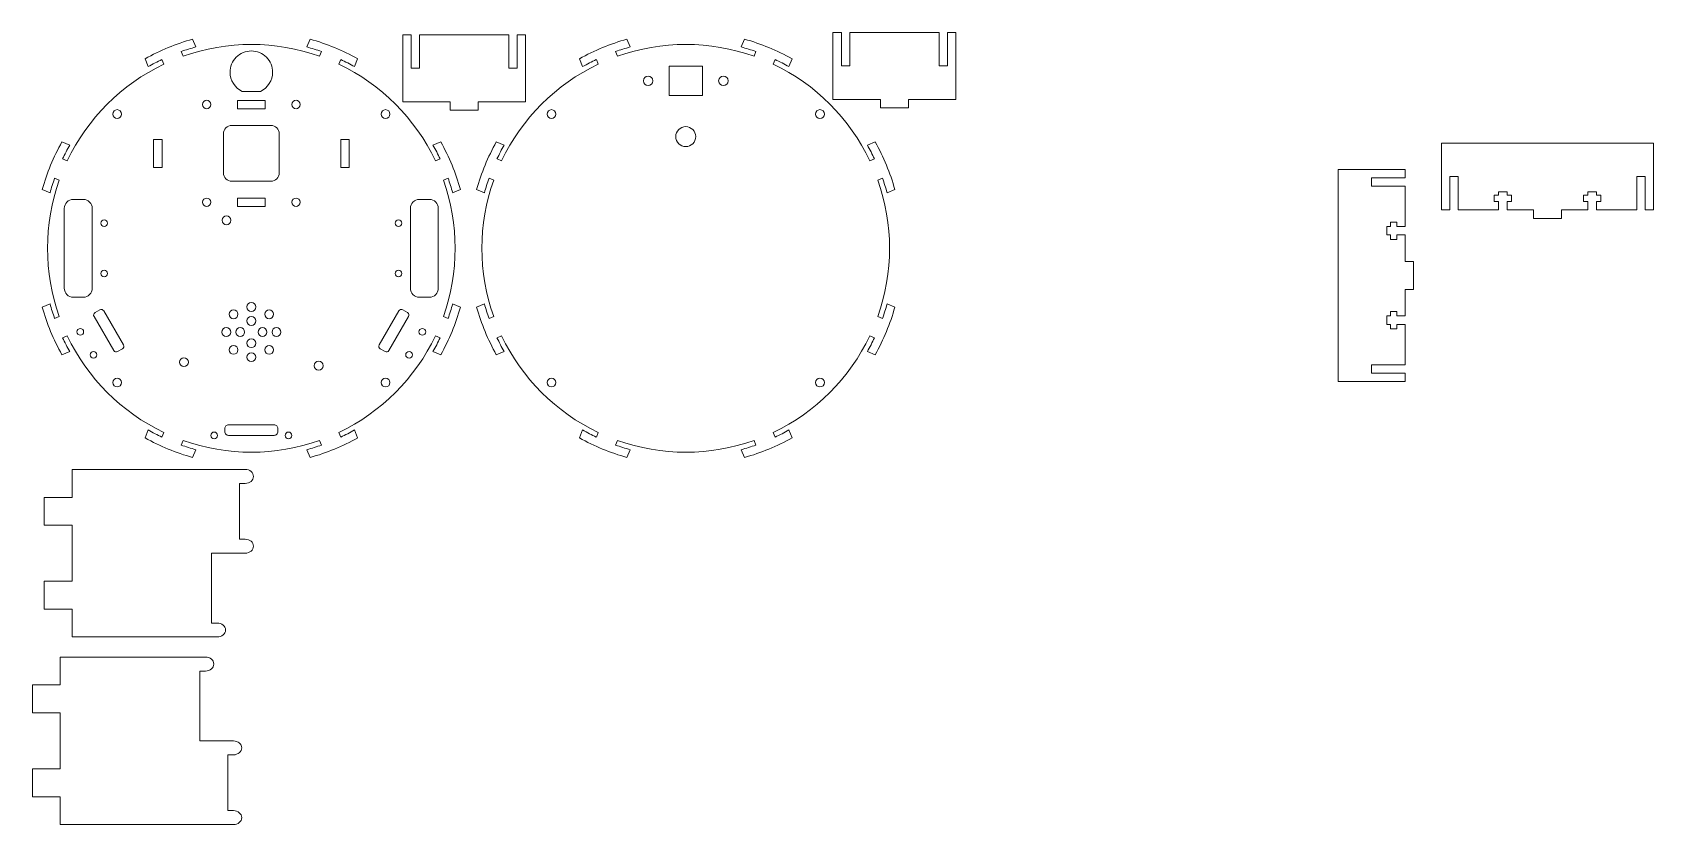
# Model space of a CAD drawing. Header units: inches. Extents: x 0.8 to 23.6, y 0.6 to 11.8.
import ezdxf

# ---------------------------------------------------------------- set-up
doc = ezdxf.new("R2010")
doc.units = ezdxf.units.IN
doc.layers.get('0').update_dxf_attribs({"linetype": 'CONTINUOUS', "lineweight": 0, "true_color": 0xffffff})
for name, color, linetype, lineweight, true_color in [('Arduino_Mounting_Holes', 5, 'CONTINUOUS', 0, 0x0000ff), ('Ball_Wheel', 5, 'CONTINUOUS', 0, 0x0000ff), ('Base', 7, 'CONTINUOUS', 0, 0x000000), ('Battery', 5, 'CONTINUOUS', 0, 0x0000ff), ('Groove', 5, 'CONTINUOUS', 0, 0x0000ff), ('Line_Sensor', 5, 'CONTINUOUS', 0, 0x0000ff), ('On_Switch', 5, 'CONTINUOUS', 0, 0x0000ff), ('Parts', 7, 'CONTINUOUS', 0, 0x000000), ('Speaker', 5, 'CONTINUOUS', 0, 0x0000ff), ('Top_Standoffs', 5, 'CONTINUOUS', 0, 0x0000ff), ('USB_Connector', 5, 'CONTINUOUS', 0, 0x0000ff), ('Wheels', 5, 'CONTINUOUS', 0, 0x0000ff), ('Whisker_Sensor_Mount', 5, 'CONTINUOUS', 0, 0x0000ff)]:
    doc.layers.add(name, color=color, linetype=linetype, lineweight=lineweight, true_color=true_color)

# ---------------------------------------------------------------- blocks, each defined once
blk = doc.blocks.new('Arduino')
at = {"layer": 'Arduino_Mounting_Holes'}
for centre in [(0.6, -0.1), (2.6, -0.7), (0.55, -2)]:
    blk.add_circle(centre, 0.0625, dxfattribs=at)
blk = doc.blocks.new('Right_Wheel')
at = {"layer": 'Wheels'}
blk.add_lwpolyline([(-1.951, 0.475, 0.414214), (-1.825, 0.349), (-1.683, 0.349, 0.414214), (-1.557, 0.475), (-1.557, 1.601, 0.414214), (-1.683, 1.727), (-1.825, 1.727, 0.414214), (-1.951, 1.601)], format="xyb", close=True, dxfattribs=at)
for centre in [(-1.39, 1.393), (-1.39, 0.684)]:
    blk.add_circle(centre, 0.0469, dxfattribs=at)
blk = doc.blocks.new('Left_Wheel')
at = {"layer": 'Wheels'}
blk.add_lwpolyline([(1.417, -0.858, 0.414214), (1.543, -0.984), (1.685, -0.984, 0.414214), (1.811, -0.858), (1.811, 0.268, 0.414214), (1.685, 0.394), (1.543, 0.394, 0.414214), (1.417, 0.268)], format="xyb", close=True, dxfattribs=at)
for centre in [(1.25, 0.059), (1.25, -0.65)]:
    blk.add_circle(centre, 0.0469, dxfattribs=at)
blk = doc.blocks.new('Battery_Holder')
at = {"layer": 'Battery'}
for p, q in [((0.197, 0.748), (-0.197, 0.748)), ((-0.197, 0.748), (-0.197, 0.63)), ((0.197, 0.63), (0.197, 0.748)), ((0.197, 0.63), (-0.197, 0.63)), ((-0.394, 0.276), (-0.394, -0.276)), ((0.276, 0.394), (-0.276, 0.394)), ((0.394, -0.276), (0.394, 0.276)), ((-1.26, 0.197), (-1.378, 0.197)), ((-1.378, 0.197), (-1.378, -0.197)), ((-1.26, -0.197), (-1.26, 0.197)), ((1.378, 0.197), (1.26, 0.197)), ((1.26, -0.197), (1.26, 0.197)), ((1.378, -0.197), (1.378, 0.197)), ((-1.378, -0.197), (-1.26, -0.197)), ((1.26, -0.197), (1.378, -0.197)), ((-0.276, -0.394), (0.276, -0.394)), ((-0.197, -0.63), (-0.197, -0.748)), ((0.197, -0.63), (-0.197, -0.63)), ((0.197, -0.748), (0.197, -0.63)), ((-0.197, -0.748), (0.197, -0.748))]:
    blk.add_line(p, q, dxfattribs=at)
for centre in [(-0.63, 0.689), (0.63, 0.689), (-0.63, -0.689), (0.63, -0.689)]:
    blk.add_circle(centre, 0.0591, dxfattribs=at)
for centre, start, end in [((-0.276, 0.276), 90, 180), ((0.276, 0.276), 0, 90), ((-0.276, -0.276), 180, 270), ((0.276, -0.276), 270, 0)]:
    blk.add_arc(centre, 0.118, start, end, dxfattribs=at)
blk = doc.blocks.new('Speaker_Holes')
at = {"layer": 'Speaker'}
for centre in [(-0.251, 0.251), (0, 0.354), (0.251, 0.251), (-0.354, 0), (-0.157, 0), (0, 0.157), (0.157, 0), (0.354, 0), (-0.251, -0.251), (0, -0.157), (0.251, -0.251), (0, -0.354)]:
    blk.add_circle(centre, 0.0625, dxfattribs=at)
blk = doc.blocks.new('Line_Sensor_Holes')
at = {"layer": 'Line_Sensor'}
blk.add_lwpolyline([(-0.375, 0.054, 0.414214), (-0.321, 0), (0.321, 0, 0.414214), (0.375, 0.054), (0.375, 0.095, 0.414214), (0.321, 0.15), (-0.321, 0.15, 0.414214), (-0.375, 0.095)], format="xyb", close=True, dxfattribs=at)
for centre in [(-0.526, 0), (0.525, 0)]:
    blk.add_circle(centre, 0.0469, dxfattribs=at)
blk = doc.blocks.new('Whisker_Sensor')
at = {"layer": 'Line_Sensor'}
blk.add_line((0.278, -0.276), (-0.278, -0.276), dxfattribs=at)
at = {"layer": 'Whisker_Sensor_Mount'}
for p, q in [((-0.317, -0.315), (-0.317, -0.394)), ((-0.278, -0.433), (0.278, -0.433)), ((0.317, -0.394), (0.317, -0.315))]:
    blk.add_line(p, q, dxfattribs=at)
for centre in [(-0.187, 0), (0.187, 0)]:
    blk.add_circle(centre, 0.0472, dxfattribs=at)
for centre, start, end in [((-0.278, -0.315), 90, 180), ((-0.278, -0.394), 180, 270), ((0.278, -0.315), 0, 90), ((0.278, -0.394), 270, 0)]:
    blk.add_arc(centre, 0.0394, start, end, dxfattribs=at)
blk = doc.blocks.new('base')
at = {"layer": 'Ball_Wheel'}
blk.add_lwpolyline([(0.008, 2.783, -0.414214), (0.308, 2.483, -0.289135), (0.137, 2.213), (-0.121, 2.213, -0.289135), (-0.293, 2.483, -0.414214)], format="xyb", close=True, dxfattribs=at)
at = {"layer": 'Base'}
for p, q in [((-0.956, 2.709), (-0.983, 2.774)), ((-0.776, 2.84), (-0.821, 2.95)), ((0.836, 2.95), (0.791, 2.84)), ((0.998, 2.774), (0.971, 2.709)), ((-1.492, 2.672), (-1.447, 2.562)), ((-1.254, 2.662), (-1.227, 2.597)), ((1.242, 2.597), (1.269, 2.662)), ((1.462, 2.562), (1.507, 2.672)), ((-2.554, 1.454), (-2.664, 1.5)), ((2.679, 1.5), (2.569, 1.454)), ((-2.589, 1.234), (-2.655, 1.261)), ((2.67, 1.261), (2.604, 1.234)), ((-2.767, 0.99), (-2.701, 0.963)), ((2.716, 0.963), (2.782, 0.99)), ((-2.942, 0.829), (-2.832, 0.783)), ((2.847, 0.783), (2.957, 0.829)), ((-2.832, -0.783), (-2.942, -0.829)), ((2.957, -0.829), (2.847, -0.783)), ((-2.701, -0.963), (-2.767, -0.99)), ((2.782, -0.99), (2.716, -0.963)), ((-2.655, -1.261), (-2.589, -1.234)), ((2.604, -1.234), (2.67, -1.261)), ((-2.664, -1.5), (-2.554, -1.454)), ((2.569, -1.454), (2.679, -1.5)), ((-1.447, -2.562), (-1.492, -2.672)), ((-1.227, -2.597), (-1.254, -2.662)), ((-0.983, -2.774), (-0.956, -2.709)), ((0.971, -2.709), (0.998, -2.774)), ((1.269, -2.662), (1.242, -2.597)), ((1.507, -2.672), (1.462, -2.562)), ((-0.821, -2.95), (-0.776, -2.84)), ((0.791, -2.84), (0.836, -2.95))]:
    blk.add_line(p, q, dxfattribs=at)
for radius, start, end in [(3.064, 105.6924, 119.3076), (2.946, 105.4181, 109.6465), (2.875, 70.4239, 109.5761), (2.946, 70.3535, 74.5819), (3.064, 60.6924, 74.3076), (2.875, 115.4239, 154.5761), (2.946, 115.3535, 119.5819), (2.875, 25.4239, 64.5761), (2.946, 60.4181, 64.6465), (3.064, 150.6924, 164.3076), (2.946, 150.4181, 154.6465), (2.946, 25.3535, 29.5819), (3.064, 15.6924, 29.3076), (2.875, 160.4239, 199.5761), (2.946, 160.3535, 164.5819), (2.875, 340.4239, 19.5761), (2.946, 15.4181, 19.6465), (3.064, 195.6924, 209.3076), (2.946, 195.4181, 199.6465), (3.064, 330.6924, 344.3076), (2.946, 340.3535, 344.5819), (2.946, 205.3535, 209.5819), (2.875, 205.4239, 244.5761), (2.875, 295.4239, 334.5761), (2.946, 330.4181, 334.6465), (3.064, 240.6924, 254.3076), (2.946, 240.4181, 244.6465), (2.875, 250.4239, 289.5761), (3.064, 285.6924, 299.3076), (2.946, 295.3535, 299.5819), (2.946, 250.3535, 254.5819), (2.946, 285.4181, 289.6465)]:
    blk.add_arc((0.008, 0), radius, start, end, dxfattribs=at)
at = {"layer": 'Top_Standoffs'}
for centre in [(-1.885, 1.893), (1.901, 1.893), (-1.885, -1.893), (1.901, -1.893)]:
    blk.add_circle(centre, 0.0625, dxfattribs=at)
at = {"layer": 'Arduino_Mounting_Holes', "rotation": 90}
blk.add_blockref('Arduino', (-1.043, -2.205), dxfattribs=at)
at = {"layer": 'Battery'}
blk.add_blockref('Battery_Holder', (0.008, 1.339), dxfattribs=at)
at = {"layer": 'Groove'}
blk.add_blockref('Line_Sensor_Holes', (0.008, -2.638), dxfattribs=at)
at = {"layer": 'Speaker'}
blk.add_blockref('Speaker_Holes', (0.008, -1.181), dxfattribs=at)
at = {"layer": 'Wheels'}
for name, p in [('Right_Wheel', (-0.679, -1.038)), ('Left_Wheel', (0.834, 0.295))]:
    blk.add_blockref(name, p, dxfattribs=at)
at = {"layer": 'Whisker_Sensor_Mount', "rotation": 120}
blk.add_blockref('Whisker_Sensor', (-2.311, -1.339), dxfattribs=at)
at = {"layer": 'Whisker_Sensor_Mount', "xscale": -1, "rotation": 240}
blk.add_blockref('Whisker_Sensor', (2.326, -1.339), dxfattribs=at)
blk = doc.blocks.new('USB_B_Panel_Mount')
at = {"layer": 'USB_Connector'}
for p, q in [((0.236, 0.207), (-0.236, 0.207)), ((-0.236, 0.207), (-0.236, -0.207)), ((0.236, -0.207), (0.236, 0.207)), ((-0.236, -0.207), (0.236, -0.207))]:
    blk.add_line(p, q, dxfattribs=at)
for centre in [(-0.531, 0), (0.531, 0)]:
    blk.add_circle(centre, 0.0669, dxfattribs=at)
blk = doc.blocks.new('top')
at = {"layer": 'Base'}
for p, q in [((-0.816, 2.807), (-0.862, 2.917)), ((0.796, 2.917), (0.75, 2.807)), ((-1.533, 2.639), (-1.487, 2.529)), ((-1.294, 2.629), (-1.267, 2.564)), ((-0.996, 2.676), (-1.024, 2.741)), ((0.957, 2.741), (0.93, 2.676)), ((1.201, 2.564), (1.228, 2.629)), ((1.421, 2.529), (1.467, 2.639)), ((-2.595, 1.421), (-2.705, 1.467)), ((2.639, 1.467), (2.529, 1.421)), ((-2.63, 1.201), (-2.695, 1.228)), ((2.629, 1.228), (2.564, 1.201)), ((-2.807, 0.957), (-2.742, 0.93)), ((2.676, 0.93), (2.741, 0.957)), ((-2.983, 0.796), (-2.873, 0.75)), ((2.807, 0.75), (2.917, 0.796)), ((-2.873, -0.816), (-2.983, -0.862)), ((2.917, -0.862), (2.807, -0.816)), ((-2.742, -0.996), (-2.807, -1.024)), ((2.741, -1.024), (2.676, -0.996)), ((-2.695, -1.294), (-2.63, -1.267)), ((2.564, -1.267), (2.629, -1.294)), ((-2.705, -1.533), (-2.595, -1.487)), ((2.529, -1.487), (2.639, -1.533)), ((-1.487, -2.595), (-1.533, -2.705)), ((-1.267, -2.63), (-1.294, -2.695)), ((-1.024, -2.807), (-0.996, -2.742)), ((0.93, -2.742), (0.957, -2.807)), ((1.228, -2.695), (1.201, -2.63)), ((1.467, -2.705), (1.421, -2.595)), ((-0.862, -2.983), (-0.816, -2.873)), ((0.75, -2.873), (0.796, -2.983))]:
    blk.add_line(p, q, dxfattribs=at)
for radius, start, end in [(3.064, 105.6924, 119.3076), (2.946, 105.4181, 109.6465), (2.875, 70.4239, 109.5761), (2.946, 70.3535, 74.5819), (3.064, 60.6924, 74.3076), (2.875, 115.4239, 154.5761), (2.946, 115.3535, 119.5819), (2.875, 25.4239, 64.5761), (2.946, 60.4181, 64.6465), (3.064, 150.6924, 164.3076), (2.946, 150.4181, 154.6465), (2.946, 25.3535, 29.5819), (3.064, 15.6924, 29.3076), (2.875, 160.4239, 199.5761), (2.946, 160.3535, 164.5819), (2.875, 340.4239, 19.5761), (2.946, 15.4181, 19.6465), (3.064, 195.6924, 209.3076), (2.946, 195.4181, 199.6465), (3.064, 330.6924, 344.3076), (2.946, 340.3535, 344.5819), (2.946, 205.3535, 209.5819), (2.875, 205.4239, 244.5761), (2.875, 295.4239, 334.5761), (2.946, 330.4181, 334.6465), (3.064, 240.6924, 254.3076), (2.946, 240.4181, 244.6465), (2.875, 250.4239, 289.5761), (3.064, 285.6924, 299.3076), (2.946, 295.3535, 299.5819), (2.946, 250.3535, 254.5819), (2.946, 285.4181, 289.6465)]:
    blk.add_arc((-0.033, -0.033), radius, start, end, dxfattribs=at)
at = {"layer": 'On_Switch'}
blk.add_circle((-0.033, 1.542), 0.141, dxfattribs=at)
at = {"layer": 'Top_Standoffs'}
for centre in [(-1.926, 1.86), (1.86, 1.86), (-1.926, -1.926), (1.86, -1.926)]:
    blk.add_circle(centre, 0.0625, dxfattribs=at)
at = {"layer": 'USB_Connector'}
blk.add_blockref('USB_B_Panel_Mount', (-0.033, 2.329), dxfattribs=at)
blk = doc.blocks.new('Side_Piece')
at = {"layer": 'Parts'}
for p, q in [((1.496, 0.472), (-1.496, 0.472)), ((-1.496, 0.472), (-1.496, -0.472)), ((1.496, -0.472), (1.496, 0.472)), ((-1.26, 0), (-1.378, 0)), ((-1.378, 0), (-1.378, -0.472)), ((-1.26, -0.472), (-1.26, 0)), ((1.378, 0), (1.26, 0)), ((1.26, 0), (1.26, -0.472)), ((1.378, -0.472), (1.378, 0)), ((-0.689, -0.264), (-0.689, -0.215)), ((-0.689, -0.215), (-0.571, -0.215)), ((-0.571, -0.215), (-0.571, -0.264)), ((0.571, -0.264), (0.571, -0.215)), ((0.571, -0.215), (0.689, -0.215)), ((0.689, -0.215), (0.689, -0.264)), ((-0.752, -0.354), (-0.752, -0.264)), ((-0.752, -0.264), (-0.689, -0.264)), ((-0.689, -0.354), (-0.752, -0.354)), ((-0.689, -0.472), (-0.689, -0.354)), ((-0.571, -0.264), (-0.508, -0.264)), ((-0.508, -0.354), (-0.571, -0.354)), ((-0.571, -0.354), (-0.571, -0.472)), ((-0.508, -0.264), (-0.508, -0.354)), ((0.508, -0.354), (0.508, -0.264)), ((0.508, -0.264), (0.571, -0.264)), ((0.571, -0.354), (0.508, -0.354)), ((0.571, -0.472), (0.571, -0.354)), ((0.689, -0.264), (0.752, -0.264)), ((0.752, -0.354), (0.689, -0.354)), ((0.689, -0.354), (0.689, -0.472)), ((0.752, -0.264), (0.752, -0.354)), ((-1.496, -0.472), (-1.378, -0.472)), ((-1.26, -0.472), (-0.689, -0.472)), ((-0.571, -0.472), (-0.197, -0.472)), ((-0.197, -0.472), (-0.197, -0.591)), ((-0.197, -0.591), (0.197, -0.591)), ((0.197, -0.591), (0.197, -0.472)), ((0.197, -0.472), (0.571, -0.472)), ((0.689, -0.472), (1.26, -0.472)), ((1.378, -0.472), (1.496, -0.472))]:
    blk.add_line(p, q, dxfattribs=at)
blk = doc.blocks.new('End_Piece')
at = {"layer": 'Parts'}
for p, q in [((-0.866, 0.472), (-0.866, -0.472)), ((-0.748, 0.472), (-0.866, 0.472)), ((-0.748, 0.472), (-0.748, 0)), ((-0.63, 0), (-0.63, 0.472)), ((0.63, 0.472), (-0.63, 0.472)), ((0.63, 0.472), (0.63, 0)), ((0.748, 0), (0.748, 0.472)), ((0.866, 0.472), (0.748, 0.472)), ((0.866, -0.472), (0.866, 0.472)), ((-0.748, 0), (-0.63, 0)), ((0.63, 0), (0.748, 0)), ((-0.866, -0.472), (-0.197, -0.472)), ((-0.197, -0.472), (-0.197, -0.591)), ((-0.197, -0.591), (0.197, -0.591)), ((0.197, -0.591), (0.197, -0.472)), ((0.197, -0.472), (0.866, -0.472))]:
    blk.add_line(p, q, dxfattribs=at)
blk = doc.blocks.new('cat')
for p, q in [((1.135, 1.165), (-1.149, 1.165)), ((-1.149, 1.165), (-1.149, 1.165)), ((-1.149, 1.165), (-1.149, 0.771)), ((1.213, 1.165), (1.135, 1.165)), ((1.292, 1.165), (1.213, 1.165)), ((1.213, 0.771), (1.213, 0.968)), ((1.213, 0.968), (1.292, 0.968)), ((-1.149, 0.771), (-1.543, 0.771)), ((-1.543, 0.771), (-1.543, 0.377)), ((1.213, 0.377), (1.213, 0.771)), ((-1.543, 0.377), (-1.149, 0.377)), ((-1.149, 0.377), (-1.149, -0.016)), ((1.213, 0.181), (1.213, 0.377)), ((1.292, 0.181), (1.213, 0.181)), ((-1.149, -0.016), (-1.149, -0.41)), ((0.82, -0.016), (1.135, -0.016)), ((0.82, -0.41), (0.82, -0.016)), ((1.135, -0.016), (1.213, -0.016)), ((1.213, -0.016), (1.292, -0.016)), ((-1.149, -0.41), (-1.543, -0.41)), ((-1.543, -0.41), (-1.543, -0.804)), ((0.82, -0.804), (0.82, -0.41)), ((-1.543, -0.804), (-1.149, -0.804)), ((-1.149, -0.804), (-1.149, -1.198)), ((0.82, -1.001), (0.82, -0.804)), ((0.898, -1.001), (0.82, -1.001)), ((-1.149, -1.198), (0.741, -1.198)), ((0.741, -1.198), (0.82, -1.198)), ((0.82, -1.198), (0.898, -1.198))]:
    blk.add_line(p, q)
for points in [[(1.41, 1.066), (1.41, 1.121), (1.357, 1.165), (1.292, 1.165)], [(1.292, 0.968), (1.357, 0.968), (1.41, 1.012), (1.41, 1.066)], [(1.41, 0.082), (1.41, 0.136), (1.357, 0.181), (1.292, 0.181)], [(1.292, -0.016), (1.357, -0.016), (1.41, 0.027), (1.41, 0.082)], [(1.016, -1.099), (1.016, -1.045), (0.964, -1.001), (0.898, -1.001)], [(0.898, -1.198), (0.964, -1.198), (1.016, -1.154), (1.016, -1.099)]]:
    blk.add_open_spline(points, degree=3)

msp = doc.modelspace()

# ---------------------------------------------------------------- block references
at = {"lineweight": 0}
for name, p in [('End_Piece', (6.846, 11.25)), ('End_Piece', (12.914, 11.283)), ('base', (3.836, 8.711)), ('top', (10.004, 8.744)), ('Side_Piece', (22.126, 9.724)), ('cat', (2.464, 4.428))]:
    msp.add_blockref(name, p, dxfattribs=at)
at = {"lineweight": 0, "rotation": 90}
msp.add_blockref('Side_Piece', (19.646, 8.328), dxfattribs=at)
at = {"lineweight": 0, "yscale": -1}
msp.add_blockref('cat', (2.298, 1.749), dxfattribs=at)

doc.saveas('drawing.dxf')
